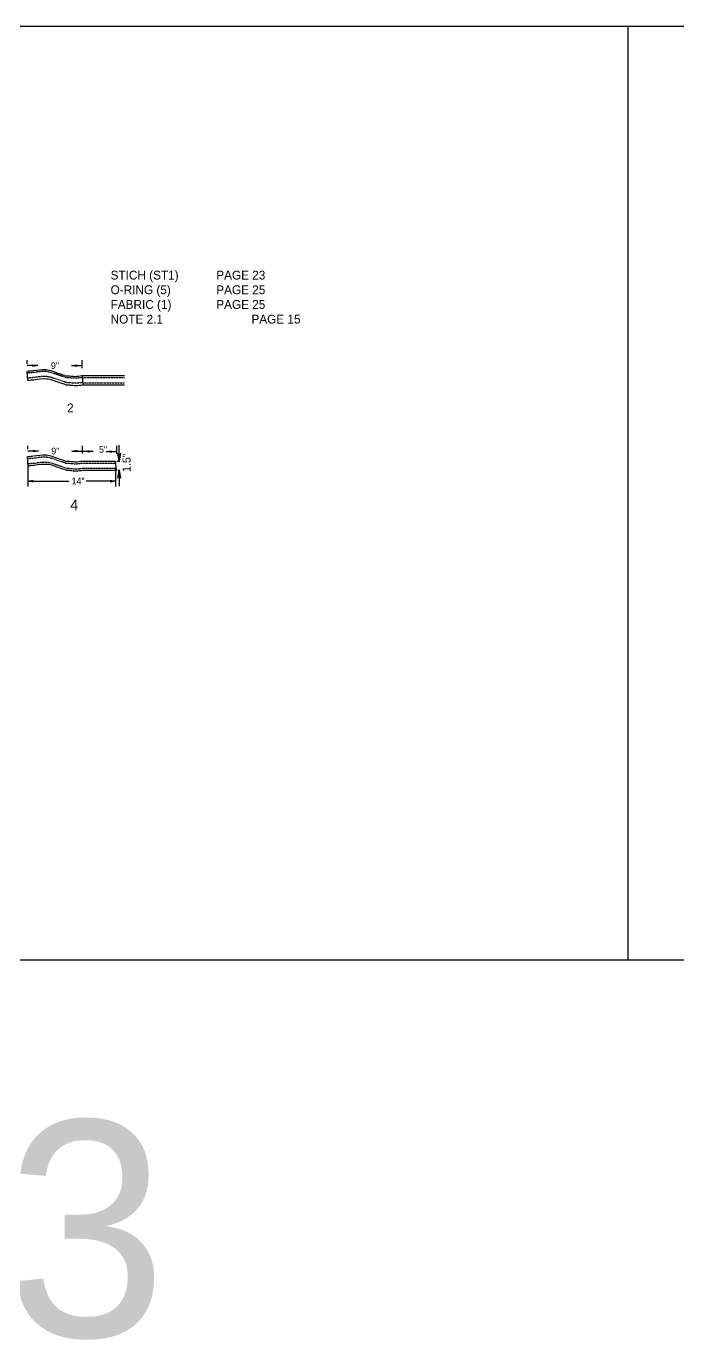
# Model space of a CAD drawing. Header units: inches. Extents: x 1631 to 16634, y 11819 to 13981.
# Drawn here: x 3806 to 4050.1, y 11853.1 to 12345.6 of the extents above; entities that cross this region are included whole.
import ezdxf

# ---------------------------------------------------------------- set-up
doc = ezdxf.new("R2010")
doc.units = ezdxf.units.IN
doc.header["$MEASUREMENT"] = 0
doc.linetypes.add('HIDDEN', pattern=[0.375, 0.25, -0.125])
for name, color, linetype in [('Object', 7, 'Continuous'), ('STECH', 7, 'HIDDEN'), ('TEXT', 7, 'Continuous')]:
    doc.layers.add(name, color=color, linetype=linetype)

# ---------------------------------------------------------------- blocks, each defined once
blk = doc.blocks.new('_OPEN')
at = {"color": 0, "linetype": 'ByBlock'}
for p, q in [((-1, 0.17), (0, 0)), ((0, 0), (-1, -0.17)), ((0, 0), (-1, 0))]:
    blk.add_line(p, q, dxfattribs=at)

msp = doc.modelspace()

# ---------------------------------------------------------------- linework, layer by layer
at = {"layer": 'Object'}
for p, q in [((3806.38449, 12219.01727), (3806.38449, 12220.37342)), ((3826.92147, 12217.42411), (3826.92147, 12220.37342)), ((3806.60431, 12212.79285), (3806.31966, 12216.21178)), ((3808.38449, 12218.37342), (3806.38449, 12218.37342)), ((3824.92147, 12218.37342), (3826.92147, 12218.37342)), ((3826.92147, 12214.62304), (3827.20611, 12211.20411)), ((3826.92147, 12214.62304), (3842.8504, 12214.62304)), ((3827.20611, 12211.20411), (3842.8504, 12211.20411)), ((3806.53804, 12187.00098), (3806.53804, 12188.35713)), ((3808.53804, 12186.35713), (3806.53804, 12186.35713)), ((3825.07501, 12186.35713), (3827.07501, 12186.35713)), ((3827.07501, 12185.40782), (3827.07501, 12188.35713)), ((3829.07501, 12186.21166), (3827.07501, 12186.21166)), ((3837.92, 12186.12592), (3839.92, 12186.12592)), ((3839.92, 12185.32208), (3839.92, 12188.27139)), ((3806.75785, 12180.77655), (3806.47321, 12184.19548)), ((3806.53804, 12181.19991), (3806.53804, 12173.06868)), ((3827.07501, 12182.60675), (3839.48594, 12182.60675)), ((3839.77058, 12179.18782), (3839.48594, 12182.60675)), ((3839.48594, 12179.60675), (3839.48594, 12173.06868)), ((3808.53804, 12175.06868), (3821.9353, 12175.06868)), ((3827.35966, 12179.18782), (3839.77058, 12179.18782)), ((3837.48594, 12175.06868), (3828.47691, 12175.06868))]:
    msp.add_line(p, q, dxfattribs=at)
for points in [[(3820.51038, 12214.62304), (3817.91224, 12215.47044), (3813.36795, 12216.76778), (3808.54544, 12216.39711), (3806.31966, 12216.21178)], [(3820.51038, 12214.62304), (3822.20345, 12214.52152), (3824.18218, 12214.36335), (3826.92147, 12214.62304)], [(3820.79502, 12211.20411), (3818.19689, 12212.05151), (3813.6526, 12213.34884), (3808.83008, 12212.97818), (3806.60431, 12212.79285)], [(3820.79502, 12211.20411), (3822.48809, 12211.10259), (3824.46682, 12210.94442), (3827.20611, 12211.20411)], [(3820.66392, 12182.60675), (3818.06579, 12183.45415), (3813.5215, 12184.75148), (3808.69898, 12184.38082), (3806.47321, 12184.19548)], [(3820.94857, 12179.18782), (3818.35043, 12180.03522), (3813.80614, 12181.33255), (3808.98362, 12180.96189), (3806.75785, 12180.77655)], [(3820.66392, 12182.60675), (3822.35699, 12182.50523), (3824.33572, 12182.34706), (3827.07501, 12182.60675)], [(3820.94857, 12179.18782), (3822.64163, 12179.0863), (3824.62037, 12178.92813), (3827.35966, 12179.18782)]]:
    msp.add_spline(points, degree=3, dxfattribs=at)
at = {"layer": 'STECH', "ltscale": 0.015}
for p, q in [((3826.92147, 12213.87304), (3842.8504, 12213.87304)), ((3827.20611, 12211.95411), (3842.8504, 12211.95411)), ((3827.07501, 12181.85675), (3839.48594, 12181.85675)), ((3827.35966, 12179.93782), (3839.77058, 12179.93782))]:
    msp.add_line(p, q, dxfattribs=at)
for points in [[(3820.56175, 12214.00606), (3817.96361, 12214.85346), (3813.41932, 12216.15079), (3808.5968, 12215.78012), (3806.37103, 12215.59479)], [(3820.71777, 12212.13209), (3818.11963, 12212.97949), (3813.57534, 12214.27682), (3808.75282, 12213.90616), (3806.52705, 12213.72082)], [(3820.56175, 12214.00606), (3822.25481, 12213.90454), (3824.23355, 12213.74637), (3826.97284, 12214.00606)], [(3820.71777, 12212.13209), (3822.41083, 12212.03057), (3824.38956, 12211.8724), (3827.12886, 12212.13209)], [(3820.72637, 12181.85675), (3818.12823, 12182.70415), (3813.58394, 12184.00148), (3808.76142, 12183.63082), (3806.53565, 12183.44548)], [(3820.94857, 12179.93782), (3818.35043, 12180.78522), (3813.80614, 12182.08255), (3808.98362, 12181.71189), (3806.75785, 12181.52655)], [(3820.72637, 12181.85675), (3822.41943, 12181.75523), (3824.39816, 12181.59706), (3827.13746, 12181.85675)], [(3820.94857, 12179.93782), (3822.64163, 12179.8363), (3824.62037, 12179.67813), (3827.35966, 12179.93782)]]:
    msp.add_spline(points, degree=3, dxfattribs=at)
at = {"layer": 'TEXT'}
for p, q in [((3431.41637, 12345.62554), (4031.41637, 12345.62554)), ((4031.41637, 12345.62554), (4031.41637, 11995.62554)), ((4031.41637, 12345.62554), (4631.41637, 12345.62554)), ((4031.41637, 12345.62554), (4031.41637, 11995.62554)), ((3431.41637, 11995.62554), (4031.41637, 11995.62554)), ((4031.41637, 11995.62554), (4631.41637, 11995.62554))]:
    msp.add_line(p, q, dxfattribs=at)
at = {"layer": 'TEXT', "ltscale": 0.015}
for p, q in [((3840.76761, 12185.60675), (3840.76761, 12188.60675)), ((3839.98594, 12182.60675), (3841.01761, 12182.60675)), ((3840.27058, 12179.18782), (3841.01761, 12179.18782)), ((3840.76761, 12176.18782), (3840.76761, 12173.18782))]:
    msp.add_line(p, q, dxfattribs=at)

# ---------------------------------------------------------------- block references
at = {"layer": 'Object', "xscale": 2, "yscale": 2, "zscale": 2}
for p in [(3810.38449, 12218.37342), (3810.53804, 12186.35713), (3831.07501, 12186.21166), (3839.48594, 12175.06868)]:
    msp.add_blockref('_OPEN', p, dxfattribs=at)
at = {"layer": 'Object', "xscale": 2, "yscale": 2, "zscale": 2, "rotation": 180}
for p in [(3822.92147, 12218.37342), (3823.07501, 12186.35713), (3835.92, 12186.12592), (3806.53804, 12175.06868)]:
    msp.add_blockref('_OPEN', p, dxfattribs=at)
at = {"layer": 'TEXT', "ltscale": 0.015, "xscale": 3, "yscale": 3, "zscale": 3}
for p, rotation in [((3840.76761, 12182.60675), 270), ((3840.76761, 12179.18782), 90)]:
    msp.add_blockref('_OPEN', p, dxfattribs=dict(at, rotation=rotation))

# ---------------------------------------------------------------- texts
at = {"layer": 'Object'}
for s, height, p in [('2', 3.3, (3821.2944, 12200.85841)), ('4', 3.99374, (3822.48824, 12164.16506))]:
    msp.add_text(s, height=height, dxfattribs=at).set_placement(p)
at = {"layer": 'Object', "char_height": 2.5, "attachment_point": 5}
for s, insert in [('9"', (3816.73895, 12218.37342)), ('9"', (3816.89249, 12186.35713)), ('5"', (3834.76668, 12186.94507)), ('14"', (3825.40355, 12175.06868))]:
    msp.add_mtext(s, dxfattribs=dict(at, insert=insert))
at = {"layer": 'TEXT'}
msp.add_text('1.5"', height=3, rotation=90, dxfattribs=at).set_placement((3845.09105, 12178.46489))
msp.add_text('P13', height=80.977854, dxfattribs=at).set_placement((3665.99073, 11854.27516))
at = {"layer": 'TEXT', "insert": (3837.59913, 12253.96615), "char_height": 3.3, "width": 210.3834797, "attachment_point": 1}
msp.add_mtext('STICH (ST1)^I^IPAGE 23\\PO-RING (5)^I^IPAGE 25\\PFABRIC (1)^I^IPAGE 25\\PNOTE 2.1^I^I^IPAGE 15', dxfattribs=at)

doc.saveas('drawing.dxf')
